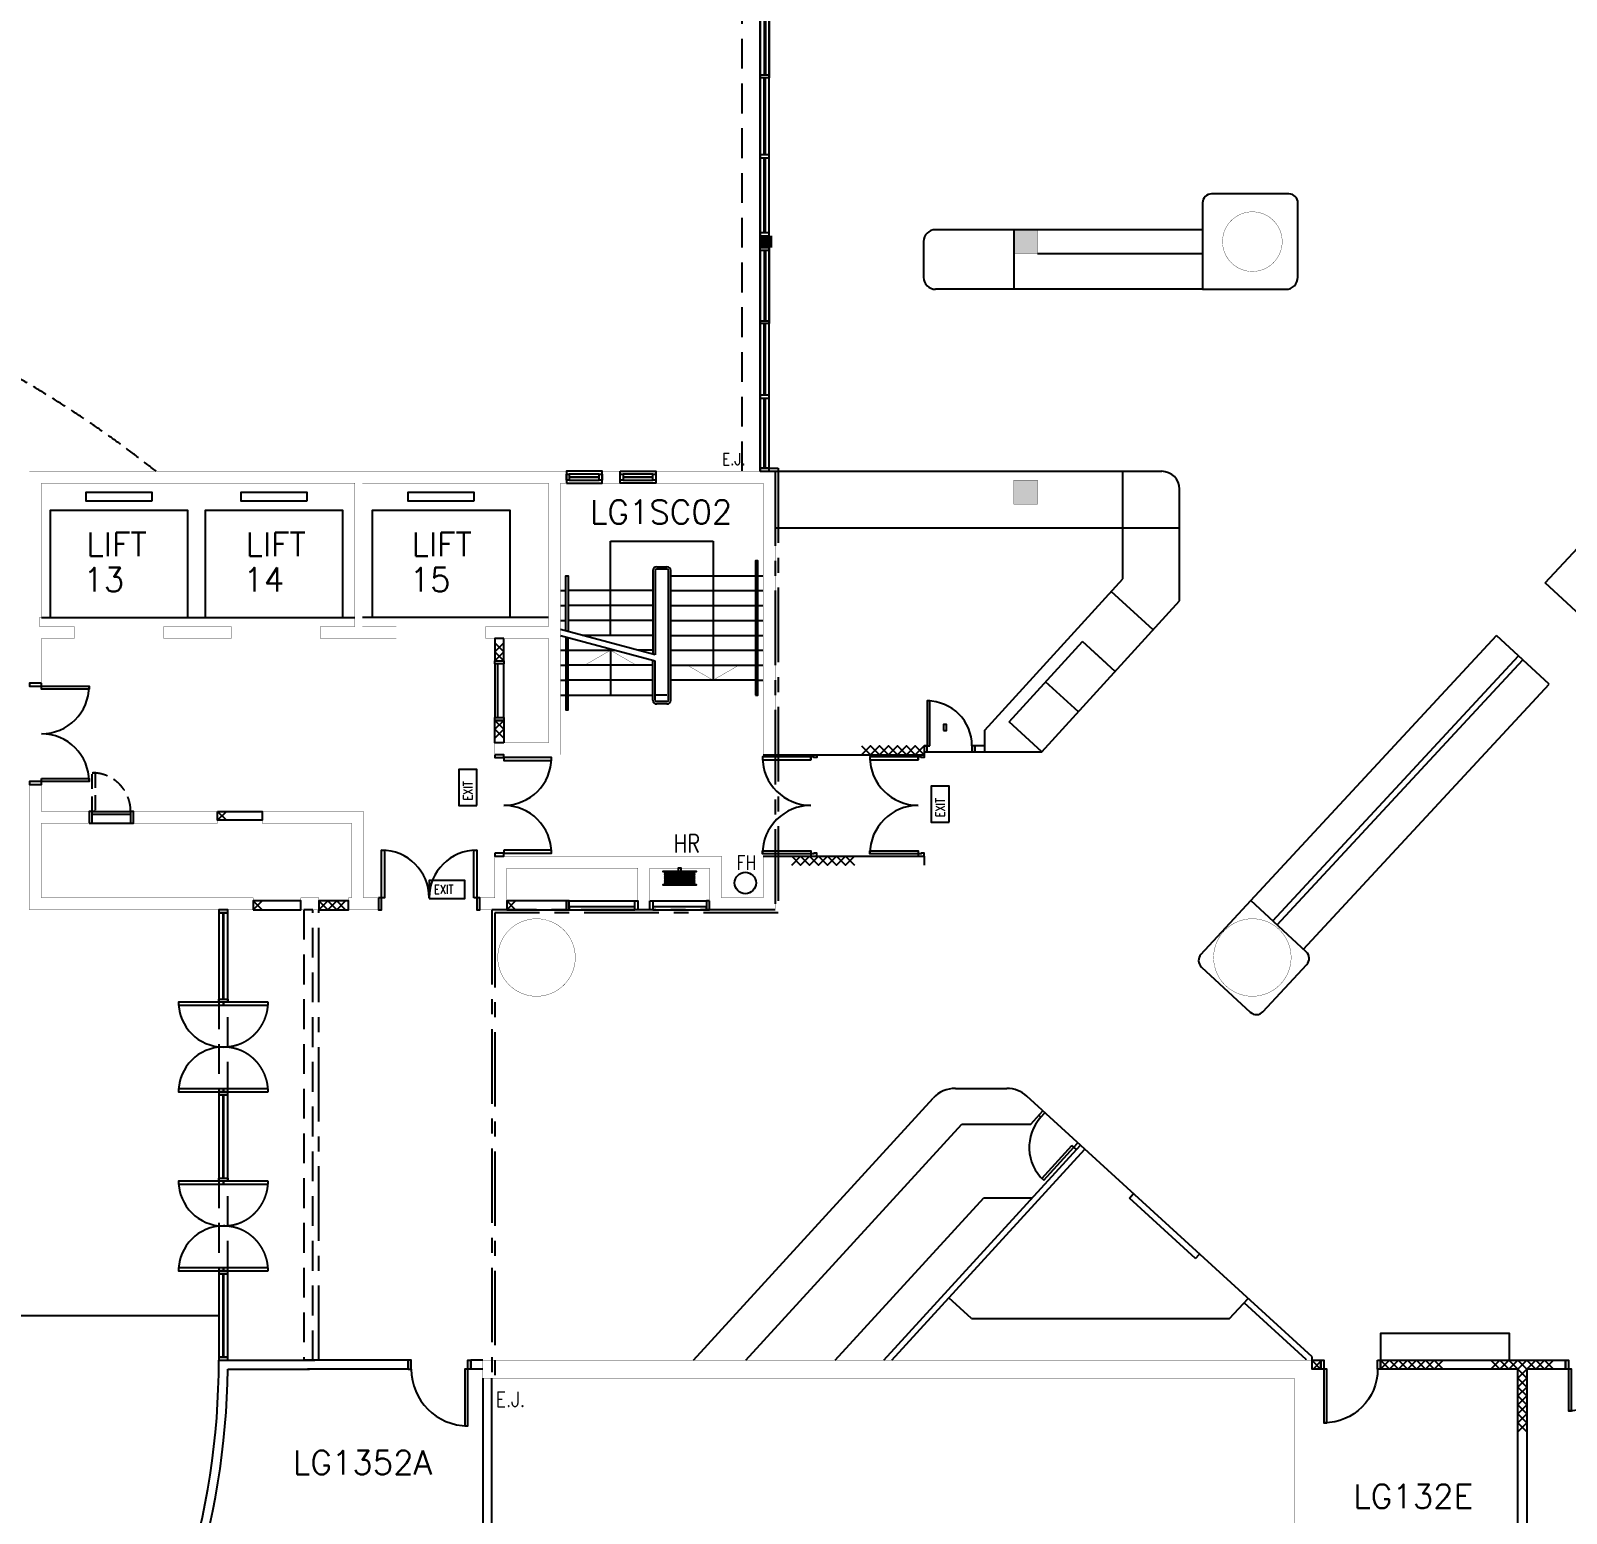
# Model space of a CAD drawing. Extents: x -163000 to 184253, y -124935 to 90032.
# Drawn here: x 9521 to 35263, y 21484 to 46336 of the extents above; entities that cross this region are included whole.
import ezdxf

# ---------------------------------------------------------------- set-up
doc = ezdxf.new("R2010")
doc.units = 0
doc.header["$LTSCALE"] = 1000
doc.header["$MEASUREMENT"] = 0
for name, pattern in [('s3118a$0$CENTER', [2, 1.25, -0.25, 0.25, -0.25]), ('s3118a$0$DASHED', [0.75, 0.5, -0.25]), ('s3118a$0$HIDDEN', [0.375, 0.25, -0.125])]:
    doc.linetypes.add(name, pattern=pattern)
doc.layers.get('0').update_dxf_attribs({"linetype": 'CONTINUOUS'})
for name, color, linetype in [('s3118a$0$11', 7, 'CONTINUOUS'), ('s3118a$0$19', 7, 'CONTINUOUS'), ('s3118a$0$20', 7, 'CONTINUOUS'), ('s3118a$0$22', 7, 'CONTINUOUS'), ('s3118a$0$23', 7, 'CONTINUOUS'), ('s3118a$0$25', 7, 'CONTINUOUS'), ('s3118a$0$30', 7, 'CONTINUOUS'), ('s3118a$0$42', 7, 'CONTINUOUS'), ('s3118a$0$56', 7, 'CONTINUOUS'), ('s3118a$0$6', 7, 'CONTINUOUS'), ('s3118a$0$7', 7, 'CONTINUOUS'), ('s3118a$0$9', 7, 'CONTINUOUS'), ('s3118a$0$new shop front', 3, 'CONTINUOUS'), ('s3118a$0$RC', 6, 'CONTINUOUS'), ('s3118a$0$ROOM-NO', 4, 'CONTINUOUS'), ('s3118a$0$Solid', 15, 'CONTINUOUS'), ('s3118a$0$TXT', 7, 'CONTINUOUS')]:
    doc.layers.add(name, color=color, linetype=linetype)
doc.styles.add('s3118a$0$STANDARD', font='romans.shx', dxfattribs={"width": 0.75})

# ---------------------------------------------------------------- blocks, each defined once
blk = doc.blocks.new('s3118a$0$D1600D')
at = {"layer": 's3118a$0$30', "color": 15, "linetype": 'Continuous'}
for points in [[(0.05, 0.075), (0.1, 0.075), (0.1, 0.825), (0.05, 0.825)], [(1.5, 0.075), (1.55, 0.075), (1.55, 0.825), (1.5, 0.825)], [(0, 0), (0.05, 0), (0.05, 0.15), (0, 0.15)], [(1.6, 0), (1.55, 0), (1.55, 0.15), (1.6, 0.15)]]:
    blk.add_lwpolyline(points, close=True, dxfattribs=at)
at = {"layer": 's3118a$0$30', "color": 15, "linetype": 's3118a$0$HIDDEN'}
for points in [[(0.05, -0.675), (0.1, -0.675), (0.1, 0.075), (0.05, 0.075)], [(1.5, -0.675), (1.55, -0.675), (1.55, 0.075), (1.5, 0.075)]]:
    blk.add_lwpolyline(points, close=True, dxfattribs=at)
at = {"layer": 's3118a$0$30', "color": 15, "linetype": 'Continuous'}
for centre, start, end in [((0.05, 0.075), 0, 90), ((1.550003, 0.075), 90, 180)]:
    blk.add_arc(centre, 0.750001, start, end, dxfattribs=at)
at = {"layer": 's3118a$0$30', "color": 15, "linetype": 's3118a$0$HIDDEN'}
for centre, start, end in [((0.05, 0.075), 270, 0), ((1.550003, 0.075), 180, 270)]:
    blk.add_arc(centre, 0.750001, start, end, dxfattribs=at)
blk = doc.blocks.new('s3118a$0$D1000B')
at = {"layer": 's3118a$0$30', "color": 15, "linetype": 'Continuous'}
blk.add_lwpolyline([(0.05, 0.15), (0.05, 1.05), (0.1, 1.05), (0.1, 0.15), (0, 0.15), (0, 0), (0.05, 0), (0.05, 0.15)], dxfattribs=at)
blk.add_lwpolyline([(0.95, 0), (1, 0), (1, 0.15), (0.95, 0.15)], close=True, dxfattribs=at)
blk.add_arc((0.05, 0.15), 0.9, 0, 90, dxfattribs=at)
blk = doc.blocks.new('s3118a$0$D1500B')
at = {"layer": 's3118a$0$30', "color": 15, "linetype": 'Continuous'}
for points in [[(0, 0), (0.05, 0), (0.05, 0.85), (0.1, 0.85), (0.1, 0.15), (0, 0.15), (0, 0)], [(1.5, 0), (1.45, 0), (1.45, 0.85), (1.4, 0.85), (1.4, 0.15), (1.5, 0.15), (1.5, 0)]]:
    blk.add_lwpolyline(points, dxfattribs=at)
for centre, start, end in [((0.05, 0.15), 0, 90), ((1.450002, 0.15), 90, 180)]:
    blk.add_arc(centre, 0.700001, start, end, dxfattribs=at)
blk = doc.blocks.new('s3118a$0$EXIT')
at = {"layer": 's3118a$0$56', "color": 1, "linetype": 'Continuous'}
blk.add_lwpolyline([(0, 0), (0.6, 0), (0.6, 0.3), (0, 0.3)], close=True, dxfattribs=at)
at = {"layer": 's3118a$0$56', "color": 1, "linetype": 'Continuous', "style": 's3118a$0$STANDARD', "width": 0.8}
blk.add_text('EXIT', height=0.15, dxfattribs=at).set_placement((0.0816, 0.0747))
blk = doc.blocks.new('s3118a$0$D1700A')
at = {"layer": 's3118a$0$30', "color": 15, "linetype": 'Continuous'}
for points in [[(0.05, 0.2), (0.05, 1), (0.1, 1), (0.1, 0.2)], [(1.6, 0.2), (1.6, 1), (1.65, 1), (1.65, 0.2)], [(0, 0.2), (0, 0), (0.05, 0), (0.05, 0.2)], [(1.65, 0.2), (1.65, 0), (1.7, 0), (1.7, 0.2)]]:
    blk.add_lwpolyline(points, close=True, dxfattribs=at)
for centre, start, end in [((0.05, 0.2), 0, 90), ((1.650003, 0.2), 90, 180)]:
    blk.add_arc(centre, 0.800001, start, end, dxfattribs=at)
blk = doc.blocks.new('s3118a$0$HAT15')
at = {"layer": 's3118a$0$22', "color": 10, "linetype": 'Continuous'}
for p, q in [((0, 0), (0.15, 0.15)), ((0, 0.15), (0.15, 0))]:
    blk.add_line(p, q, dxfattribs=at)
blk = doc.blocks.new('s3118a$0$D1700B')
at = {"layer": 's3118a$0$30', "color": 15, "linetype": 'Continuous'}
for points in [[(0.05, 0.15), (0.1, 0.15), (0.1, 0.95), (0.05, 0.95)], [(1.6, 0.15), (1.65, 0.15), (1.65, 0.95), (1.6, 0.95)], [(0, 0), (0.05, 0), (0.05, 0.15), (0, 0.15)], [(1.65, 0), (1.7, 0), (1.7, 0.15), (1.65, 0.15)]]:
    blk.add_lwpolyline(points, close=True, dxfattribs=at)
for centre, start, end in [((0.05, 0.15), 0, 90), ((1.650003, 0.15), 90, 180)]:
    blk.add_arc(centre, 0.800001, start, end, dxfattribs=at)
blk = doc.blocks.new('s3118a$0$HR')
at = {"layer": 's3118a$0$56', "color": 1, "linetype": 'Continuous'}
blk.add_lwpolyline([(0.235, 0.275), (-0.275, 0.275), (-0.275, 0.29), (0.275, 0.29), (0.275, 0.275), (0.235, 0.275), (0.245, 0.27), (0.25, 0.26), (0.245, 0.25), (0.245, 0.25), (0.235, 0.245), (-0.235, 0.245), (0.235, 0.245), (0.245, 0.24), (0.25, 0.23), (0.245, 0.22), (0.235, 0.215), (-0.235, 0.215), (0.235, 0.215), (0.245, 0.21), (0.25, 0.2), (0.245, 0.19), (0.235, 0.185), (-0.235, 0.185), (0.235, 0.185), (0.245, 0.18), (0.25, 0.17), (0.245, 0.16), (0.235, 0.155), (-0.235, 0.155), (0.235, 0.155), (0.245, 0.15), (0.25, 0.14), (0.245, 0.13), (0.235, 0.125), (-0.235, 0.125), (0.235, 0.125), (0.245, 0.12), (0.25, 0.11), (0.245, 0.1), (0.235, 0.095), (0.245, 0.09), (0.25, 0.08), (0.245, 0.07), (0.235, 0.065), (0.275, 0.065), (0.275, 0.05), (-0.025, 0.05), (-0.025, 0), (0.025, 0), (0.025, 0.05), (-0.275, 0.05), (-0.275, 0.065), (0.235, 0.065), (-0.235, 0.065), (-0.245, 0.07), (-0.25, 0.08), (-0.245, 0.09), (-0.235, 0.095), (0.235, 0.095), (-0.235, 0.095), (-0.245, 0.1), (-0.25, 0.11), (-0.245, 0.12), (-0.235, 0.125), (-0.245, 0.13), (-0.25, 0.14), (-0.245, 0.15), (-0.235, 0.155), (-0.245, 0.16), (-0.25, 0.17), (-0.245, 0.18), (-0.235, 0.185), (-0.245, 0.19), (-0.25, 0.2), (-0.245, 0.21), (-0.235, 0.215), (-0.245, 0.22), (-0.25, 0.23), (-0.245, 0.24), (-0.235, 0.245), (-0.245, 0.25), (-0.25, 0.26), (-0.245, 0.27), (-0.235, 0.275)], dxfattribs=at)
blk = doc.blocks.new('s3118a$0$H300')
at = {"layer": 's3118a$0$22', "color": 1, "linetype": 'Continuous'}
for points in [[(0, 0), (0.15, 0.15), (0.3, 0)], [(0, 0.15), (0.15, 0), (0.3, 0.15)]]:
    blk.add_lwpolyline(points, dxfattribs=at)
blk = doc.blocks.new('s3118a$0$DDR1700')
blk.add_line((-100, -37.5), (-100, -87.5))
for points in [[(-100, 0), (0, 0), (0, -50), (-50, -50), (-50, -37.5), (-100, -37.5)], [(-100, -37.5), (-912.5, -37.5), (-912.5, -87.5), (-100, -87.5)], [(-100, -1662.5), (-912.5, -1662.5), (-912.5, -1612.5), (-100, -1612.5)], [(0, -1700), (0, -1650), (-50, -1650), (-50, -1662.5), (-100, -1662.5), (-100, -1700)]]:
    blk.add_lwpolyline(points, close=True)
at = {"color": 1}
for centre, start, end in [((-100, -37.5), 180, 270), ((-100, -1662.5), 90, 180)]:
    blk.add_arc(centre, 812.5, start, end, dxfattribs=at)

msp = doc.modelspace()

# ---------------------------------------------------------------- hatches: boundary and pattern name
at = {"layer": 's3118a$0$Solid'}
h = msp.add_hatch(color=256, dxfattribs=at)
h.dxf.hatch_style = 1
h.paths.add_polyline_path([(26000, 42600), (26400, 42600), (26400, 43000), (26000, 43000)])
h = msp.add_hatch(color=256, dxfattribs=at)
h.dxf.hatch_style = 1
h.paths.add_polyline_path([(21951, 42700), (21751, 42700), (21751, 42900), (21951, 42900)])
h = msp.add_hatch(color=256, dxfattribs=at)
h.dxf.hatch_style = 1
h.paths.add_polyline_path([(26000, 38400), (26400, 38400), (26400, 38800), (26000, 38800)])

# ---------------------------------------------------------------- linework, layer by layer
for p, q in [((29166, 43000), (24688, 43000)), ((26000, 43000), (26000, 42002)), ((24488, 42800), (24488, 42202)), ((26400, 42600), (29166, 42600)), ((29166, 42002), (24688, 42002)), ((34909, 37079), (39026, 41523)), ((22000, 38950), (28480, 38950)), ((27830, 37149), (27830, 38950)), ((28780, 36781), (28780, 38650)), ((22000, 38000), (28780, 38000)), ((25515, 34610), (27830, 37149)), ((35789, 36264), (34909, 37079)), ((28336, 36294), (27633, 36933)), ((26473, 34250), (28780, 36781)), ((25923, 34751), (27151, 36098)), ((27700, 35597), (27151, 36098)), ((27548, 35736), (27151, 36098)), ((29976, 31755), (34093, 36199)), ((34973, 35383), (34093, 36199)), ((30343, 31416), (34460, 35859)), ((30416, 31348), (34533, 35791)), ((27083, 34919), (26533, 35420)), ((30856, 30940), (34973, 35383)), ((25515, 34250), (25515, 34610)), ((26473, 34250), (25923, 34751)), ((24500, 34350), (24550, 34350)), ((24500, 34250), (26473, 34250)), ((29139, 30853), (29976, 31755)), ((30904, 30895), (29976, 31755)), ((29147, 30641), (29966, 29883)), ((30178, 29891), (30912, 30683)), ((25021, 28606), (25884, 28606)), ((20634, 24050), (24652, 28444)), ((31000, 24105), (26221, 28475)), ((26285, 28006), (26490, 28230)), ((26456, 28125), (26422, 28156)), ((26456, 28125), (26523, 28199)), ((21511, 24050), (25129, 28006)), ((25129, 28006), (26285, 28006)), ((23820, 24050), (27117, 27656)), ((23956, 24050), (27191, 27588)), ((26470, 27096), (26976, 27649)), ((26503, 27066), (27009, 27619)), ((27009, 27619), (26976, 27649)), ((27009, 27619), (27077, 27693)), ((27050, 27582), (27009, 27619)), ((23008, 24050), (25498, 26774)), ((25498, 26774), (26311, 26774)), ((27939, 26768), (28007, 26842)), ((29047, 25755), (27939, 26768)), ((29047, 25755), (29115, 25829)), ((25292, 24748), (24912, 25096)), ((29619, 24748), (29928, 25086)), ((30900, 24061), (29860, 25012)), ((25292, 24748), (29619, 24748)), ((30900, 24050), (30900, 24061)), ((31000, 24050), (31000, 24105))]:
    msp.add_line(p, q)
msp.add_lwpolyline([(29166, 42002), (30563, 42002, 0.414214), (30763, 42202), (30763, 43450, 0.414214), (30613, 43600), (29316, 43600, 0.414214), (29166, 43450), (29166, 42002)], format="xyb")
for points in [[(24595, 34350), (24595, 35100), (24550, 35100), (24550, 34350)], [(24825, 34607), (24875, 34607), (24875, 34707), (24825, 34707)], [(24500, 34250), (24550, 34250), (24550, 34350), (24500, 34350)], [(25300, 34250), (25350, 34250), (25350, 34350), (25300, 34350)], [(25350, 34250), (25515, 34250), (25515, 34350), (25350, 34350)], [(32147, 24049), (34309, 24049), (34309, 24496), (32147, 24496)]]:
    msp.add_lwpolyline(points, close=True)
for centre, radius, start, end in [((24688, 42800), 200, 90, 180), ((24688, 42202), 200, 180, 270), ((28480, 38650), 300, 0, 90), ((24550, 34350), 750, 0, 90), ((30802, 30785), 150, 317.1823, 47.1823), ((29249, 30751), 150, 137.1823, 227.1823), ((30067, 29993), 150, 227.1823, 317.1823), ((25021, 28106), 500, 90, 137.5575), ((25884, 28106), 500, 47.5575, 90), ((25884, 28106), 500, 47.5575, 90), ((27009, 27619), 750, 137.5575, 227.5575)]:
    msp.add_arc(centre, radius, start, end)
at = {"layer": 's3118a$0$11', "color": 14, "linetype": 'Continuous'}
for p, q in [((24500, 34350), (24500, 34200)), ((21800, 34200), (24500, 34200)), ((21800, 32500), (24500, 32500)), ((24500, 32500), (24500, 32350))]:
    msp.add_line(p, q, dxfattribs=at)
at = {"layer": 's3118a$0$11', "color": 14, "linetype": 'Continuous', "const_width": 5}
for points in [[(9500, 38950), (18500, 38950), (18500, 38750), (18400, 38750), (18400, 34200), (17300, 34200), (17300, 34400), (18200, 34400), (18200, 36150), (17150, 36150), (17150, 36350), (18200, 36350), (18200, 38750), (15080, 38750), (15080, 36350), (15650, 36350), (15650, 36150), (14380, 36150), (14380, 36350), (14955, 36350), (14955, 38750), (9700, 38750), (9700, 36500), (9670, 36500), (9670, 36350), (10250, 36350), (10250, 36150), (9700, 36150), (9700, 35400), (9500, 35400)], [(13250, 31600), (13250, 31800), (9700, 31800), (9700, 33050), (10500, 33050), (10500, 33250), (9700, 33250), (9700, 33700), (9500, 33700), (9500, 31600), (13250, 31600)]]:
    msp.add_lwpolyline(points, dxfattribs=at)
for points in [[(19100, 38750), (19400, 38750), (19400, 38950), (19100, 38950)], [(11750, 36150), (12880, 36150), (12880, 36350), (11750, 36350)], [(11246, 33250), (12654, 33250), (12654, 33050), (11246, 33050)], [(14850, 31600), (15350, 31600), (15350, 31800), (15100, 31800), (15100, 33250), (13400, 33250), (13400, 33050), (14900, 33050), (14900, 31800), (14850, 31800)], [(14050, 31800), (14350, 31800), (14350, 31600), (14050, 31600)]]:
    msp.add_lwpolyline(points, close=True, dxfattribs=at)
at = {"layer": 's3118a$0$11', "color": 14, "linetype": 'Continuous'}
for points in [[(21800, 34200, 5, 5, 0), (21800, 38750, 5, 5, 0), (20000, 38750, 5, 5, 0), (20000, 38950, 5, 5, 0), (22000, 38950, 5, 5, 0), (22000, 34350, 0, 0, 0), (24500, 34350, 0, 0, 0)], [(24500, 32350, 0, 0, 0), (22000, 32350, 5, 5, 0), (22000, 31600, 5, 5, 0), (20900, 31600, 5, 5, 0), (20900, 32300, 5, 5, 0), (19900, 32300, 5, 5, 0), (19900, 31600, 5, 5, 0), (19700, 31600, 5, 5, 0), (19700, 32300, 5, 5, 0), (17500, 32300, 5, 5, 0), (17500, 31600, 5, 5, 0), (17050, 31600, 5, 5, 0), (17050, 31800, 5, 5, 0), (17300, 31800, 5, 5, 0), (17300, 32500, 5, 5, 0), (21100, 32500, 5, 5, 0), (21100, 31800, 5, 5, 0), (21800, 31800, 5, 5, 0), (21800, 32500, 5, 5, 0)]]:
    msp.add_lwpolyline(points, format="xyseb", dxfattribs=at)
msp.add_lwpolyline([(18500, 31750), (17500, 31750), (17500, 31600), (18500, 31600)], close=True, dxfattribs=at)
at = {"layer": 's3118a$0$19', "color": 2, "linetype": 's3118a$0$DASHED'}
for points in [[(12825, 31600), (12675, 31600), (12675, 24050), (12825, 24050)], [(14250, 31600), (14100, 31600), (14100, 24050), (14250, 24050)]]:
    msp.add_lwpolyline(points, close=True, dxfattribs=at)
at = {"layer": 's3118a$0$20', "color": 14, "linetype": 'Continuous'}
for p, q in [((12675, 24050), (14286, 24050)), ((15850, 24050), (14100, 24050)), ((15850, 23900), (15850, 24050)), ((16900, 23900), (16900, 24050)), ((17100, 24050), (16900, 24050)), ((12824, 23900), (14196, 23900)), ((15850, 23900), (14162, 23900)), ((17100, 23900), (16900, 23900))]:
    msp.add_line(p, q, dxfattribs=at)
at = {"layer": 's3118a$0$20', "color": 1, "linetype": 'Continuous'}
for points in [[(17450, 36150), (17300, 36150), (17300, 35775), (17450, 35775)], [(17450, 34400), (17300, 34400), (17300, 34775), (17450, 34775)], [(12654, 33250), (13400, 33250), (13400, 33100), (12654, 33100)], [(13250, 31600), (14050, 31600), (14050, 31750), (13250, 31750)], [(14350, 31600), (14850, 31600), (14850, 31750), (14350, 31750)], [(12675, 31550), (12825, 31550), (12825, 31600), (12675, 31600)], [(12675, 30100), (12745, 30100), (12745, 31550), (12675, 31550)], [(12825, 31550), (12755, 31550), (12755, 30100), (12825, 30100)], [(12675, 27100), (12745, 27100), (12745, 28500), (12675, 28500)], [(12825, 28500), (12755, 28500), (12755, 27100), (12825, 27100)], [(12675, 24100), (12745, 24100), (12745, 25500), (12675, 25500)], [(12825, 25500), (12755, 25500), (12755, 24100), (12825, 24100)], [(12675, 24050), (12825, 24050), (12825, 24100), (12675, 24100)], [(31000, 24050), (31150, 24050), (31150, 23900), (31000, 23900)], [(34600, 18000), (34450, 18000), (34450, 23900), (32150, 23900), (32150, 24050), (34450, 24050), (35250, 24050), (35250, 23900), (34600, 23900)]]:
    msp.add_lwpolyline(points, close=True, dxfattribs=at)
at = {"layer": 's3118a$0$20', "color": 14, "linetype": 'Continuous'}
for points in [[(17100, 23750), (17100, 7700), (7050, 7700)], [(7050, 7550), (17250, 7550), (17250, 23750)]]:
    msp.add_lwpolyline(points, dxfattribs=at)
for radius, end in [(12675, 360), (12825, 359.3298)]:
    msp.add_arc((0, 24050), radius, 325.1631, end, dxfattribs=at)
at = {"layer": 's3118a$0$22', "color": 1, "linetype": 'Continuous'}
for p, q in [((31000, 24022), (31028, 24050)), ((31000, 24044), (31144, 23900)), ((31019, 23900), (31150, 24031)), ((31136, 24050), (31150, 24036)), ((31000, 23903), (31003, 23900))]:
    msp.add_line(p, q, dxfattribs=at)
at = {"layer": 's3118a$0$22', "color": 14, "linetype": 'Continuous'}
for points in [[(23450, 34200), (23600, 34350), (23750, 34200), (23900, 34350), (24050, 34200), (24200, 34350), (24350, 34200), (24500, 34350)], [(23450, 34350), (23600, 34200), (23750, 34350), (23900, 34200), (24050, 34350), (24200, 34200), (24350, 34350), (24500, 34200)], [(22278, 32350), (22428, 32500), (22578, 32350), (22728, 32500), (22878, 32350), (23028, 32500), (23178, 32350), (23328, 32500)], [(22278, 32500), (22428, 32350), (22578, 32500), (22728, 32350), (22878, 32500), (23028, 32350), (23178, 32500), (23328, 32350)]]:
    msp.add_lwpolyline(points, dxfattribs=at)
at = {"layer": 's3118a$0$22', "color": 1, "linetype": 'Continuous'}
for points in [[(14350, 31750), (14500, 31600), (14650, 31750), (14800, 31600)], [(14350, 31600), (14500, 31750), (14650, 31600), (14800, 31750)], [(32150, 23900), (32300, 24050), (32450, 23900), (32600, 24050), (32750, 23900), (32900, 24050), (33050, 23900), (33200, 24050)], [(32150, 24050), (32300, 23900), (32450, 24050), (32600, 23900), (32750, 24050), (32900, 23900), (33050, 24050), (33200, 23900)], [(34000, 23900), (34150, 24050), (34300, 23900), (34450, 24050), (34600, 23900), (34750, 24050), (34900, 23900), (35050, 24050)], [(34000, 24050), (34150, 23900), (34300, 24050), (34450, 23900), (34600, 24050), (34750, 23900), (34900, 24050), (35050, 23900)], [(34450, 23900), (34600, 23750), (34450, 23600), (34600, 23450), (34450, 23300), (34600, 23150), (34450, 23000), (34600, 22850)], [(34600, 23900), (34450, 23750), (34600, 23600), (34450, 23450), (34600, 23300), (34450, 23150), (34600, 23000), (34450, 22850)]]:
    msp.add_lwpolyline(points, dxfattribs=at)
at = {"layer": 's3118a$0$23', "color": 14, "linetype": 'Continuous'}
for p, q in [((21750, 38950), (21750, 73750)), ((21900, 42900), (21900, 46900)), ((21900, 38950), (21900, 42700))]:
    msp.add_line(p, q, dxfattribs=at)
for points in [[(18500, 38750), (19100, 38750), (19100, 38950), (18500, 38950)], [(18500, 38900), (18550, 38900), (18550, 38800), (18500, 38800)], [(18550, 38855), (19050, 38855), (19050, 38900), (18550, 38900)], [(19050, 38900), (19100, 38900), (19100, 38800), (19050, 38800)], [(19400, 38950), (20000, 38950), (20000, 38750), (19400, 38750)], [(19400, 38900), (19450, 38900), (19450, 38800), (19400, 38800)], [(19450, 38855), (19950, 38855), (19950, 38900), (19450, 38900)], [(19950, 38900), (20000, 38900), (20000, 38800), (19950, 38800)], [(18550, 38800), (19050, 38800), (19050, 38845), (18550, 38845)], [(19450, 38800), (19950, 38800), (19950, 38844), (19450, 38844)]]:
    msp.add_lwpolyline(points, close=True, dxfattribs=at)
at = {"layer": 's3118a$0$23', "color": 14, "linetype": 's3118a$0$HIDDEN'}
msp.add_arc((0, 24300), 18700, 51.5745, 128.4637, dxfattribs=at)
at = {"layer": 's3118a$0$25', "color": 10, "linetype": 'Continuous'}
for p, q in [((19240, 36200), (19240, 37780)), ((19240, 37780), (20960, 37780)), ((20960, 37780), (20960, 35450)), ((20015, 37350), (20185, 37350)), ((19950, 37285), (19950, 35882)), ((19990, 37285), (19990, 35872)), ((20185, 37310), (20015, 37310)), ((20210, 35115), (20210, 37285)), ((20250, 35115), (20250, 37285)), ((20250, 37200), (21670, 37200)), ((21710, 37200), (21800, 37200)), ((18400, 36950), (18490, 36950)), ((19950, 36950), (18530, 36950)), ((20250, 36950), (21670, 36950)), ((21710, 36950), (21800, 36950)), ((18400, 36700), (18490, 36700)), ((19950, 36700), (18530, 36700)), ((20250, 36700), (21670, 36700)), ((21710, 36700), (21800, 36700)), ((18400, 36450), (18490, 36450)), ((19990, 35872), (18400, 36298)), ((19950, 36450), (18530, 36450)), ((20250, 36450), (21670, 36450)), ((21710, 36450), (21800, 36450)), ((19990, 35768), (18400, 36194)), ((19950, 36200), (18764, 36200)), ((20250, 36200), (21670, 36200)), ((21710, 36200), (21800, 36200)), ((18400, 35950), (18490, 35950)), ((18530, 35950), (19312, 35950)), ((19240, 35950), (19240, 35200)), ((19950, 35950), (19698, 35950)), ((20250, 35950), (21670, 35950)), ((21710, 35950), (21800, 35950)), ((18400, 35700), (18490, 35700)), ((19950, 35700), (18530, 35700)), ((19950, 35115), (19950, 35779)), ((19990, 35115), (19990, 35768)), ((20250, 35700), (21670, 35700)), ((21710, 35700), (21800, 35700)), ((18400, 35450), (18490, 35450)), ((19950, 35450), (18530, 35450)), ((21670, 35450), (20250, 35450)), ((21710, 35450), (21800, 35450)), ((18400, 35200), (18490, 35200)), ((18530, 35200), (19950, 35200)), ((20185, 35200), (19990, 35200)), ((19992, 35105), (19993, 35104)), ((20185, 35090), (20015, 35090)), ((20185, 35050), (20015, 35050))]:
    msp.add_line(p, q, dxfattribs=at)
at = {"layer": 's3118a$0$25', "color": 14, "linetype": 'Continuous'}
for p, q in [((9700, 36500), (14955, 36500)), ((18200, 36500), (15080, 36500))]:
    msp.add_line(p, q, dxfattribs=at)
at = {"layer": 's3118a$0$25', "color": 10, "linetype": 'Continuous'}
msp.add_lwpolyline([(21670, 35200), (21710, 35200), (21710, 37450), (21670, 37450)], close=True, dxfattribs=at)
for points in [[(18490, 36273), (18490, 37200), (18530, 37200), (18530, 36263)], [(18490, 36170), (18490, 34950), (18530, 34950), (18530, 36159)]]:
    msp.add_lwpolyline(points, dxfattribs=at)
at = {"layer": 's3118a$0$25', "color": 10, "linetype": 'Continuous', "const_width": 5}
for points in [[(18807, 35700), (19240, 35950), (19673, 35700)], [(20527, 35700), (20960, 35450), (21393, 35700)]]:
    msp.add_lwpolyline(points, dxfattribs=at)
at = {"layer": 's3118a$0$25', "color": 10, "linetype": 'Continuous'}
for centre, radius, start, end in [((20015, 37285), 65, 90, 180), ((20185, 37285), 65, 0, 90), ((20015, 37285), 25, 90, 180), ((20185, 37285), 25, 0, 90), ((20015, 35115), 65, 180, 270), ((20015, 35115), 25, 180, 270), ((20185, 35115), 25, 270, 0), ((20185, 35115), 65, 270, 0)]:
    msp.add_arc(centre, radius, start, end, dxfattribs=at)
msp.add_point((19962, 35078), dxfattribs=at)
at = {"layer": 's3118a$0$30', "color": 15, "linetype": 'Continuous'}
for p, q in [((17450, 34825), (17450, 35725)), ((10550, 33050), (11196, 33050)), ((18550, 31750), (19650, 31750)), ((19950, 31750), (20850, 31750))]:
    msp.add_line(p, q, dxfattribs=at)
for points in [[(17450, 35725), (17300, 35725), (17300, 35775), (17450, 35775)], [(17300, 34825), (17350, 34825), (17350, 35725), (17300, 35725)], [(17450, 34775), (17300, 34775), (17300, 34825), (17450, 34825)], [(10500, 33050), (10550, 33050), (10550, 33250), (10500, 33250)], [(10550, 33250), (11196, 33250), (11196, 33200), (10550, 33200)], [(11196, 33050), (11246, 33050), (11246, 33250), (11196, 33250)], [(18500, 31600), (18550, 31600), (18550, 31750), (18500, 31750)], [(19650, 31750), (19700, 31750), (19700, 31600), (19650, 31600)], [(19900, 31750), (19950, 31750), (19950, 31600), (19900, 31600)], [(20900, 31750), (20850, 31750), (20850, 31600), (20900, 31600)], [(18550, 31600), (19650, 31600), (19650, 31650), (18550, 31650)], [(19950, 31600), (20850, 31600), (20850, 31650), (19950, 31650)], [(15850, 23900), (15900, 23900), (15900, 24050), (15850, 24050)], [(16900, 23900), (16850, 23900), (16850, 24050), (16900, 24050)], [(16850, 23900), (16800, 23900), (16800, 22950), (16850, 22950)]]:
    msp.add_lwpolyline(points, close=True, dxfattribs=at)
at = {"layer": 's3118a$0$30', "color": 15, "linetype": 's3118a$0$HIDDEN'}
msp.add_lwpolyline([(10550, 33250), (10550, 33896), (10600, 33896), (10600, 33250)], close=True, dxfattribs=at)
msp.add_arc((10550, 33250), 646, 0, 90, dxfattribs=at)
at = {"layer": 's3118a$0$30', "color": 15, "linetype": 'Continuous'}
msp.add_arc((16850, 23900), 950, 180, 270, dxfattribs=at)
at = {"layer": 's3118a$0$42', "color": 14, "linetype": 'Continuous'}
for points in [[(11550, 38450), (10450, 38450), (10450, 38600), (11550, 38600)], [(14150, 38450), (13050, 38450), (13050, 38600), (14150, 38600)], [(16950, 38450), (15850, 38450), (15850, 38600), (16950, 38600)]]:
    msp.add_lwpolyline(points, close=True, dxfattribs=at)
for points in [[(9850, 36500), (9850, 38300), (12150, 38300), (12150, 36500)], [(12450, 36500), (12450, 38300), (14750, 38300), (14750, 36500)], [(15250, 36500), (15250, 38300), (17550, 38300), (17550, 36500)]]:
    msp.add_lwpolyline(points, dxfattribs=at)
at = {"layer": 's3118a$0$56', "color": 1, "linetype": 's3118a$0$CENTER'}
msp.add_line((14350, 24050), (14350, 31600), dxfattribs=at)
at = {"layer": 's3118a$0$56', "color": 1, "linetype": 'Continuous'}
msp.add_circle((21500, 32050), 180, dxfattribs=at)
at = {"layer": 's3118a$0$6', "color": 14, "linetype": 'Continuous', "const_width": 5}
for points in [[(30500, 42800, 1), (29500, 42800, 1)], [(18650, 30800, 1), (17350, 30800, 1)], [(30650, 30800, 1), (29350, 30800, 1)]]:
    msp.add_lwpolyline(points, format="xyb", close=True, dxfattribs=at)
msp.add_lwpolyline([(21950, 42700), (21750, 42700), (21750, 42900), (21950, 42900)], close=True, dxfattribs=at)
at = {"layer": 's3118a$0$7', "color": 14, "linetype": 'Continuous'}
msp.add_line((6003, 24800), (12675, 24800), dxfattribs=at)
at = {"layer": 's3118a$0$7', "color": 1, "linetype": 's3118a$0$CENTER'}
for points in [[(21750, 38950), (22000, 38950), (22000, 31600), (17250, 31600), (17250, 23750)], [(21750, 39000), (22050, 39000), (22050, 31550), (17300, 31550), (17300, 23750)]]:
    msp.add_lwpolyline(points, dxfattribs=at)
at = {"layer": 's3118a$0$9', "color": 14, "linetype": 'Continuous', "const_width": 5}
for points in [[(31000, 17150), (31000, 24050), (17100, 24050), (17100, 23750)], [(17100, 23750), (30700, 23750), (30700, 5800), (34475, 5800)]]:
    msp.add_lwpolyline(points, dxfattribs=at)
at = {"layer": 's3118a$0$new shop front'}
for p, q in [((21751, 51050), (21751, 42950)), ((21816, 46850), (21816, 45595)), ((21836, 46850), (21836, 45595)), ((21901, 46850), (21901, 45595)), ((21816, 44255), (21816, 45545)), ((21836, 44255), (21836, 45545)), ((21901, 44255), (21901, 45545)), ((21816, 42950), (21816, 44205)), ((21836, 42950), (21836, 44205)), ((21901, 42950), (21901, 44205)), ((21751, 42650), (21751, 39000)), ((21816, 42650), (21816, 41475)), ((21836, 42650), (21836, 41475)), ((21901, 42650), (21901, 41475)), ((21816, 40225), (21816, 41425)), ((21836, 40225), (21836, 41425)), ((21901, 40225), (21901, 41425)), ((21816, 39000), (21816, 40175)), ((21836, 39000), (21836, 40175)), ((21901, 39000), (21901, 40175))]:
    msp.add_line(p, q, dxfattribs=at)
for points in [[(21901, 45545), (21751, 45545), (21751, 45595), (21901, 45595)], [(21901, 44255), (21751, 44255), (21751, 44205), (21901, 44205)], [(21901, 42950), (21751, 42950), (21751, 42900), (21901, 42900)], [(21901, 42650), (21751, 42650), (21751, 42700), (21901, 42700)], [(21901, 41425), (21751, 41425), (21751, 41475), (21901, 41475)], [(21901, 40225), (21751, 40225), (21751, 40175), (21901, 40175)], [(21901, 39000), (21751, 39000), (21751, 38950), (21901, 38950)]]:
    msp.add_lwpolyline(points, close=True, dxfattribs=at)
at = {"layer": 's3118a$0$RC', "linetype": 'Continuous', "const_width": 5}
for points in [[(26000, 42600), (26400, 42600), (26400, 43000), (26000, 43000)], [(21951, 42700), (21751, 42700), (21751, 42900), (21951, 42900)], [(26000, 38400), (26400, 38400), (26400, 38800), (26000, 38800)]]:
    msp.add_lwpolyline(points, close=True, dxfattribs=at)
at = {"layer": 's3118a$0$TXT', "linetype": 's3118a$0$DASHED'}
msp.add_line((21450, 38950), (21450, 55800), dxfattribs=at)

# ---------------------------------------------------------------- block references
at = {"xscale": 999.9979999999999, "yscale": 999.9979999999999, "zscale": 1000}
for name, p, rotation in [('s3118a$0$H300', (17450, 35775), 90), ('s3118a$0$D1700A', (9500, 35400), 270), ('s3118a$0$H300', (17450, 34475), 90), ('s3118a$0$D1700B', (17300, 34200), 270), ('s3118a$0$EXIT', (17000, 33350), 90), ('s3118a$0$EXIT', (24917, 33070), 90), ('s3118a$0$HR', (20400, 32300), 180), ('s3118a$0$D1600D', (12825, 28500), 90), ('s3118a$0$D1600D', (12825, 25500), 90)]:
    msp.add_blockref(name, p, dxfattribs=dict(at, rotation=rotation))
at = {"xscale": 999.9979999999999, "zscale": 1000}
for name, p, yscale in [('s3118a$0$HAT15', (12654, 33100), 999.9979999999999), ('s3118a$0$D1700A', (15350, 31600), 999.9979999999999), ('s3118a$0$EXIT', (16200, 31792), 999.9979999999999), ('s3118a$0$HAT15', (13250, 31600), 999.9979999999999), ('s3118a$0$HAT15', (17500, 31600), 999.9979999999999), ('s3118a$0$D1000B', (31150, 24050), -999.9979999999999), ('s3118a$0$D1500B', (35250, 24050), -999.9979999999999)]:
    msp.add_blockref(name, p, dxfattribs=dict(at, yscale=yscale))
at = {"layer": 's3118a$0$TXT'}
for p in [(22700, 34200), (24500, 34200)]:
    msp.add_blockref('s3118a$0$DDR1700', p, dxfattribs=at)

# ---------------------------------------------------------------- texts
at = {"layer": 's3118a$0$56', "color": 1, "linetype": 'Continuous', "style": 's3118a$0$STANDARD', "width": 0.8}
for s, height, p in [('HR', 300, (20300, 32561)), ('FH', 240, (21353, 32271))]:
    msp.add_text(s, height=height, dxfattribs=at).set_placement(p)
at = {"layer": 's3118a$0$7', "color": 1, "linetype": 's3118a$0$CENTER', "style": 's3118a$0$STANDARD', "width": 0.84}
for height, p in [(200, (21109, 39054)), (250, (17315, 23268))]:
    msp.add_text('E.J.', height=height, dxfattribs=at).set_placement(p)
at = {"layer": 's3118a$0$ROOM-NO', "style": 's3118a$0$STANDARD'}
for s, p in [('LG1SC02', (18898, 38068)), ('LIFT', (10455, 37525)), ('LIFT', (13123, 37525)), ('LIFT', (15906, 37525)), ('13', (10403, 36935)), ('14', (13086, 36935)), ('15', (15874, 36935)), ('LG1352A', (13917, 22135)), ('LG132E', (31694, 21568))]:
    msp.add_text(s, height=400, dxfattribs=at).set_placement(p)

doc.saveas('drawing.dxf')
